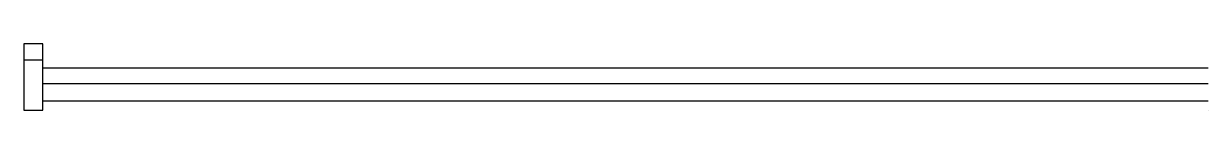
# Model space of a CAD drawing. Extents: x 0 to 2.5, y -0.09 to 0.05.
import ezdxf

# ---------------------------------------------------------------- set-up
doc = ezdxf.new("R2010")
doc.units = 0
doc.header["$LTSCALE"] = 0.375
doc.layers.get('0').update_dxf_attribs({"color": 155, "linetype": 'CONTINUOUS'})

msp = doc.modelspace()

# ---------------------------------------------------------------- linework, layer by layer
at = {"color": 0, "linetype": 'BYBLOCK'}
for p, q in [((0.0405, 0.0503), (0, 0.0503)), ((0, 0.0503), (0, -0.0895)), ((0.0405, -0.0895), (0.0405, 0.0503)), ((0.0405, 0.0159), (0, 0.0159)), ((0.0405, 0), (2.5001, 0)), ((2.5001, -0.0343), (0.0405, -0.0343)), ((0.0405, -0.0699), (2.5001, -0.0699)), ((0, -0.0895), (0.0405, -0.0895)), ((2.5001, -0.0895), (2.5001, -0.0895))]:
    msp.add_line(p, q, dxfattribs=at)

doc.saveas('drawing.dxf')
